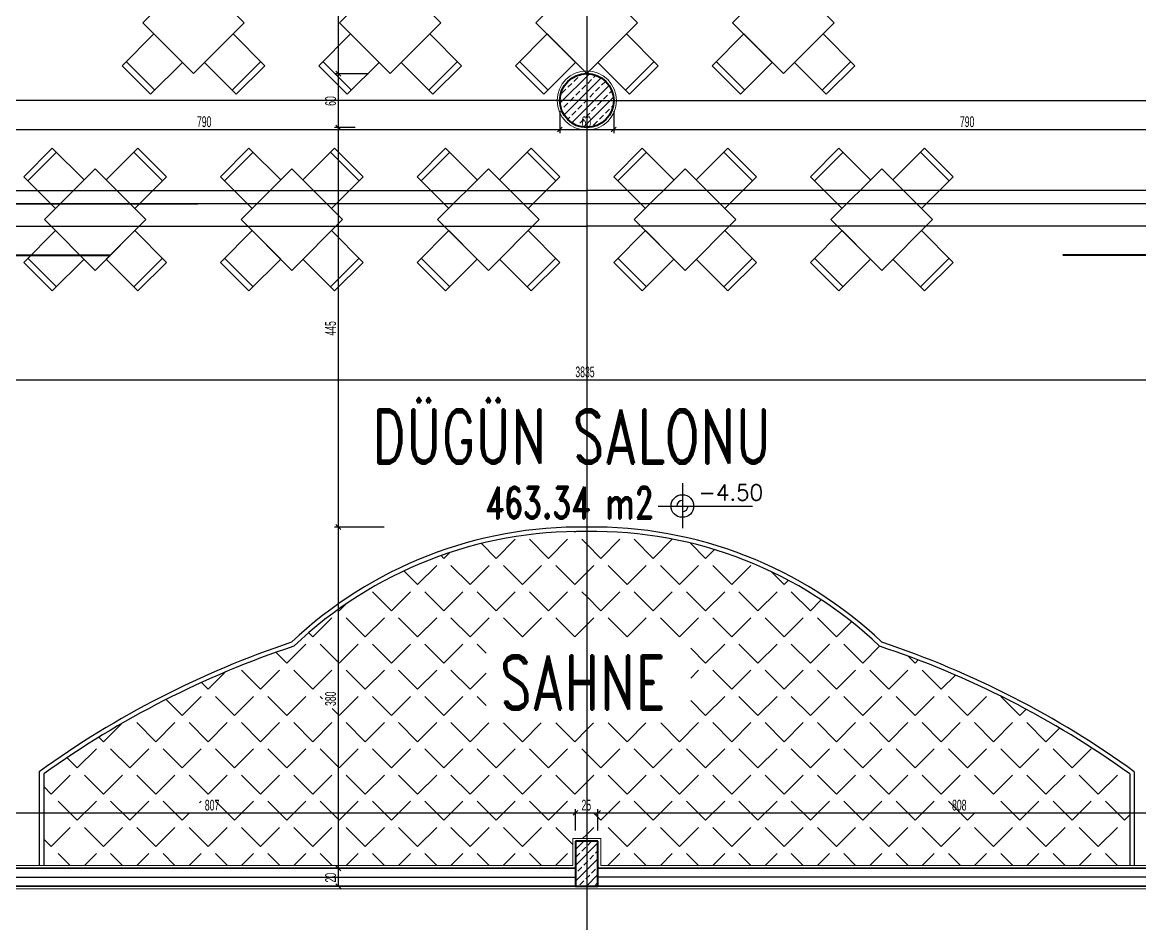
# Model space of a CAD drawing. Header units: inches. Extents: x -7543 to -822, y 102837 to 190349.
# Drawn here: x -836.61 to -836.4855, y 102836.8108 to 102836.9112 of the extents above; entities that cross this region are included whole.
import ezdxf
from ezdxf.enums import TextEntityAlignment as Align

# ---------------------------------------------------------------- set-up
doc = ezdxf.new("R2010")
doc.units = ezdxf.units.IN
doc.header["$MEASUREMENT"] = 0
doc.linetypes.add('DASHDOTX2', pattern=[2, 1, -0.5, 0, -0.5])
doc.linetypes.add('DASHED', pattern=[19.049999999999997, 12.7, -6.35])
doc.layers.get('Defpoints').update_dxf_attribs({"lineweight": 25})
for name, color, linetype, lineweight in [('AKS', 1, 'Continuous', 25), ('ICOL', 55, 'Continuous', 25), ('KESİT', 7, 'Continuous', 40), ('KOLON', 2, 'Continuous', 40), ('SIVA', 150, 'Continuous', 15), ('TARAMA', 8, 'Continuous', 25), ('YAZI', 7, 'Continuous', 25)]:
    doc.layers.add(name, color=color, linetype=linetype, lineweight=lineweight)
doc.layers.add('DUVAR', color=7, linetype='Continuous', lineweight=35, true_color=0xfc4642)
doc.layers.add('TEFRİŞ', color=7, linetype='Continuous', lineweight=25, true_color=0x78462c)
doc.styles.add('OLCU', font='tromand.shx', dxfattribs={"width": 0.6, "height": 12})
doc.styles.add('st1', font='romandtw.shx', dxfattribs={"width": 0.7, "height": 40})
doc.styles.add('ÖLÇÜ', font='simplex.shx')

msp = doc.modelspace()

# ---------------------------------------------------------------- linework, layer by layer
at = {"layer": 'AKS', "linetype": 'DASHDOTX2', "ltscale": 10}
for p, q in [((-836.5470718610787, 102837.0301757568), (-836.5470718610787, 102836.7964196347)), ((-836.547071861079, 102836.9024930621), (-836.761077946379, 102836.9024930621)), ((-836.5470718610785, 102836.9024930621), (-836.3421897165874, 102836.9024930621)), ((-836.761077946379, 102836.8924930621), (-836.5470718610787, 102836.8924930621)), ((-836.3421897165874, 102836.8924930621), (-836.5470718610787, 102836.8924930621)), ((-836.761222378487, 102836.8909930621), (-836.5903955039137, 102836.8909930621)), ((-836.3421897165874, 102836.8909930621), (-836.6345718610787, 102836.8909930621)), ((-836.761077946379, 102836.8884930621), (-836.5470718610787, 102836.8884930621)), ((-836.3421897165874, 102836.8884930621), (-836.5470718610787, 102836.8884930621)), ((-836.761077946379, 102836.8159930621), (-836.5483218610785, 102836.8159930621)), ((-836.3421897165874, 102836.8159930621), (-836.5458218610786, 102836.8159930621))]:
    msp.add_line(p, q, dxfattribs=at)
at = {"layer": 'Defpoints', "color": 3}
for p, q in [((-836.5483218610788, 102836.8169930621), (-836.5483218610788, 102836.8199930621)), ((-836.5483218610788, 102836.8199930621), (-836.5458218610787, 102836.8199930621)), ((-836.5458218610787, 102836.8199930621), (-836.5458218610787, 102836.8169930621)), ((-836.6345718610787, 102836.8169930621), (-836.5483218610788, 102836.8169930621)), ((-836.5458218610787, 102836.8169930621), (-836.4595718610788, 102836.8169930621))]:
    msp.add_line(p, q, dxfattribs=at)
at = {"layer": 'Defpoints', "color": 6}
msp.add_line((-836.3533218610785, 102836.8149930621), (-836.7408218610783, 102836.8149930621), dxfattribs=at)
at = {"layer": 'DUVAR'}
for p, q in [((-836.6290718610786, 102836.8169930621), (-836.5483218610785, 102836.8169930621)), ((-836.5458218610786, 102836.8169930621), (-836.4650718610789, 102836.8169930621)), ((-836.6290718610786, 102836.8149930621), (-836.5483218610785, 102836.8149930621)), ((-836.5458218610786, 102836.8149930621), (-836.4650718610789, 102836.8149930621))]:
    msp.add_line(p, q, dxfattribs=at)
at = {"layer": 'ICOL'}
for p, q in [((-836.5747541420758, 102836.9619935745), (-836.5747541420758, 102836.9054835586)), ((-836.572599584303, 102836.9054835586), (-836.5751741420758, 102836.9054835586)), ((-836.571399584303, 102836.9054835586), (-836.5751741420758, 102836.9054835586)), ((-836.5750241420758, 102836.9057535586), (-836.5744841420758, 102836.9052135586)), ((-836.5744841420758, 102836.9052135586), (-836.5750241420758, 102836.9057535586)), ((-836.5747541420758, 102836.9054835586), (-836.5747541420758, 102836.8994930621)), ((-836.5500718610788, 102836.9012930621), (-836.5500718610788, 102836.8988530416)), ((-836.5500718610788, 102836.9012930621), (-836.5500718610788, 102836.8988530416)), ((-836.5440718610787, 102836.9012930621), (-836.5440718610787, 102836.8988530416)), ((-836.5440718610787, 102836.9012930621), (-836.5440718610787, 102836.8988530416)), ((-836.6290718610787, 102836.8992730416), (-836.5500718610788, 102836.8992730416)), ((-836.5728872150518, 102836.8994930621), (-836.5751741420758, 102836.8994930621)), ((-836.573690451163, 102836.8994930621), (-836.5751741420758, 102836.8994930621)), ((-836.5750241420758, 102836.8997630621), (-836.5744841420758, 102836.8992230621)), ((-836.5744841420758, 102836.8992230621), (-836.5750241420758, 102836.8997630621)), ((-836.5747541420758, 102836.8994930621), (-836.5747541420758, 102836.8549961097)), ((-836.5503418610788, 102836.8990030416), (-836.5498018610788, 102836.8995430416)), ((-836.5498018610788, 102836.8995430416), (-836.5503418610788, 102836.8990030416)), ((-836.5500718610788, 102836.8992730416), (-836.5440718610787, 102836.8992730416)), ((-836.5443418610787, 102836.8990030416), (-836.5438018610787, 102836.8995430416)), ((-836.5438018610787, 102836.8995430416), (-836.5443418610787, 102836.8990030416)), ((-836.5440718610787, 102836.8992730416), (-836.4650718610787, 102836.8992730416)), ((-836.7388218610786, 102836.8714073303), (-836.3553218610786, 102836.8714073303)), ((-836.5364209905995, 102836.8598836885), (-836.5364209905995, 102836.8548818803)), ((-836.5391336409687, 102836.8573367238), (-836.5286012885922, 102836.8573367238)), ((-836.569636065002, 102836.8549961097), (-836.5751741420758, 102836.8549961097)), ((-836.569636065002, 102836.8549961097), (-836.5751741420758, 102836.8549961097)), ((-836.5750241420758, 102836.8552661097), (-836.5744841420758, 102836.8547261097)), ((-836.5744841420758, 102836.8547261097), (-836.5750241420758, 102836.8552661097)), ((-836.5747541420758, 102836.8549961097), (-836.5747541420758, 102836.8169930621)), ((-836.6290718610786, 102836.823163448), (-836.5483218610788, 102836.823163448)), ((-836.5485918610788, 102836.822893448), (-836.5480518610788, 102836.823433448)), ((-836.5480518610788, 102836.823433448), (-836.5485918610788, 102836.822893448)), ((-836.5483218610788, 102836.8211930621), (-836.5483218610788, 102836.823583448)), ((-836.5483218610788, 102836.8211930621), (-836.5483218610788, 102836.823583448)), ((-836.5483218610788, 102836.823163448), (-836.5458218610787, 102836.823163448)), ((-836.5460918610787, 102836.822893448), (-836.5455518610787, 102836.823433448)), ((-836.5455518610787, 102836.823433448), (-836.5460918610787, 102836.822893448)), ((-836.5458218610787, 102836.8211930621), (-836.5458218610787, 102836.823583448)), ((-836.5458218610787, 102836.8211930621), (-836.5458218610787, 102836.823583448)), ((-836.5458218610787, 102836.823163448), (-836.4650718610787, 102836.823163448)), ((-836.5617051272988, 102836.8169930621), (-836.5751741420758, 102836.8169930621)), ((-836.5617051272988, 102836.8169930621), (-836.5751741420758, 102836.8169930621)), ((-836.5750241420758, 102836.8172630621), (-836.5744841420758, 102836.8167230621)), ((-836.5744841420758, 102836.8167230621), (-836.5750241420758, 102836.8172630621)), ((-836.5747541420758, 102836.8169930621), (-836.5747541420758, 102836.8149930621)), ((-836.5616385964133, 102836.8149930621), (-836.5751741420758, 102836.8149930621)), ((-836.5750241420758, 102836.8152630621), (-836.5744841420758, 102836.8147230621))]:
    msp.add_line(p, q, dxfattribs=at)
msp.add_circle((-836.5364209905995, 102836.8573367238), 0.00126, dxfattribs=at)
for radius, start, end in [(0.0006300000000017464, 90, 180), (0.0006299999999959255, 270, 0)]:
    msp.add_arc((-836.5364209905995, 102836.8573367238), radius, start, end, dxfattribs=at)
at = {"layer": 'KESİT', "linetype": 'DASHED'}
for p, q in [((-836.6563380698219, 102836.8852660666), (-836.6001180952001, 102836.8852660666)), ((-836.6563380698219, 102836.8852660666), (-836.6001180952001, 102836.8852660666)), ((-836.4378056523356, 102836.8852660666), (-836.4940256269574, 102836.8852660666))]:
    msp.add_line(p, q, dxfattribs=at)
at = {"layer": 'KOLON'}
for p, q in [((-836.5458218610787, 102836.8199930621), (-836.5483218610788, 102836.8199930621)), ((-836.5483218610788, 102836.8199930621), (-836.5483218610788, 102836.8149930621)), ((-836.5458218610786, 102836.8199930621), (-836.5483218610785, 102836.8199930621)), ((-836.5483218610785, 102836.8199930621), (-836.5483218610785, 102836.8149930621)), ((-836.5458218610787, 102836.8149930621), (-836.5458218610787, 102836.8199930621)), ((-836.5458218610786, 102836.8149930621), (-836.5458218610786, 102836.8199930621)), ((-836.5483218610788, 102836.8149930621), (-836.5458218610787, 102836.8149930621)), ((-836.5483218610785, 102836.8149930621), (-836.5458218610786, 102836.8149930621))]:
    msp.add_line(p, q, dxfattribs=at)
for centre in [(-836.5470718610785, 102836.9024930621), (-836.5470718610787, 102836.9024930621)]:
    msp.add_circle(centre, 0.002999999999999818, dxfattribs=at)
at = {"layer": 'SIVA'}
for p, q in [((-836.5455218610787, 102836.8202930621), (-836.5486218610788, 102836.8202930621)), ((-836.5486218610788, 102836.8202930621), (-836.5486218610787, 102836.8172930621)), ((-836.5455218610787, 102836.8172930621), (-836.5455218610787, 102836.8202930621)), ((-836.5486218610787, 102836.8172930621), (-836.6287718610788, 102836.8172930621)), ((-836.4653718610787, 102836.8172930621), (-836.5455218610787, 102836.8172930621)), ((-836.6342718610788, 102836.8146930621), (-836.5480218610787, 102836.8146930621)), ((-836.5486218610788, 102836.8146930621), (-836.5455218610787, 102836.8146930621)), ((-836.5461218610787, 102836.8146930621), (-836.4598718610787, 102836.8146930621))]:
    msp.add_line(p, q, dxfattribs=at)
msp.add_circle((-836.5470718610787, 102836.9024930621), 0.003299999999999819, dxfattribs=at)
at = {"layer": 'TARAMA'}
for p, q in [((-836.5500577925635, 102836.9022028671), (-836.5467816660265, 102836.9054789936)), ((-836.5478522705175, 102836.9052922726), (-836.5477229962235, 102836.9054215469)), ((-836.5463054744337, 102836.9050713017), (-836.5460596381329, 102836.905317138)), ((-836.5496058018957, 102836.9008870908), (-836.5454658897414, 102836.9050270029)), ((-836.5491780957323, 102836.9039664474), (-836.548736153994, 102836.9044083891)), ((-836.5487313096077, 102836.8999938161), (-836.5445726150765, 102836.9041525106)), ((-836.5485151831249, 102836.90462936), (-836.5480732413866, 102836.9050713017)), ((-836.5476312996484, 102836.9037454765), (-836.5471893579102, 102836.9041874182)), ((-836.546968387041, 102836.9044083891), (-836.5465264453028, 102836.9048503308)), ((-836.5454215909572, 102836.9041874182), (-836.5449796492189, 102836.90462936)), ((-836.5498410083396, 102836.9033035348), (-836.5493990666014, 102836.9037454765)), ((-836.5489571248631, 102836.9024196513), (-836.5485151831249, 102836.902861593)), ((-836.5482942122558, 102836.9030825639), (-836.5478522705175, 102836.9035245056)), ((-836.547441444319, 102836.8995159145), (-836.5440947134122, 102836.9028626454)), ((-836.5467474161719, 102836.902861593), (-836.5463054744337, 102836.9033035348)), ((-836.5460845035645, 102836.9035245056), (-836.5456425618263, 102836.9039664474)), ((-836.545200620088, 102836.9026406222), (-836.5447586783499, 102836.9030825639)), ((-836.5445377074808, 102836.9033035348), (-836.5442716627952, 102836.9035695795)), ((-836.5498959369821, 102836.9014808392), (-836.5498410083396, 102836.9015357678)), ((-836.5496200374705, 102836.9017567387), (-836.5491780957323, 102836.9021986804)), ((-836.5480732413866, 102836.9015357678), (-836.5476312996484, 102836.9019777096)), ((-836.5474103287793, 102836.9021986804), (-836.546968387041, 102836.9026406222)), ((-836.5465264453028, 102836.901314797), (-836.5460845035645, 102836.9017567387)), ((-836.5458635326954, 102836.9019777096), (-836.5454215909572, 102836.9024196513)), ((-836.5449796492189, 102836.9010938261), (-836.5445377074808, 102836.9015357678)), ((-836.5443167366117, 102836.9017567387), (-836.5441209616686, 102836.9019525136)), ((-836.5492151098952, 102836.9003938993), (-836.5489571248631, 102836.9006518843)), ((-836.548736153994, 102836.9008728552), (-836.5482942122558, 102836.901314797)), ((-836.5478522705175, 102836.8999889717), (-836.5474103287793, 102836.9004309135)), ((-836.5471893579102, 102836.9006518843), (-836.5467474161719, 102836.9010938261)), ((-836.5456425618263, 102836.9004309135), (-836.545200620088, 102836.9008728552)), ((-836.5481483784139, 102836.8996928638), (-836.5480732413866, 102836.8997680009)), ((-836.5465313125875, 102836.8995421627), (-836.5465264453028, 102836.89954703)), ((-836.5463054744337, 102836.8997680009), (-836.5458635326954, 102836.9002099426)), ((-836.5484114215963, 102836.8544247785), (-836.5484776121142, 102836.854490969)), ((-836.5484114215963, 102836.8544247785), (-836.5483434248814, 102836.8544927752)), ((-836.5571618680134, 102836.851507963), (-836.5588159340172, 102836.853162029)), ((-836.5571618680134, 102836.851507963), (-836.5550405476698, 102836.8536292834)), ((-836.5513282370687, 102836.851507963), (-836.5534495574121, 102836.8536292834)), ((-836.5513282370687, 102836.851507963), (-836.5492069167251, 102836.8536292834)), ((-836.5470718610787, 102836.853085218), (-836.5476159264674, 102836.8536292834)), ((-836.5454946061238, 102836.851507963), (-836.5470718610787, 102836.853085218)), ((-836.5454946061238, 102836.851507963), (-836.5433732857803, 102836.8536292834)), ((-836.539660975179, 102836.851507963), (-836.5417822955226, 102836.8536292834)), ((-836.539660975179, 102836.851507963), (-836.5375396548354, 102836.8536292834)), ((-836.5338273442343, 102836.851507963), (-836.5355307631426, 102836.853211382)), ((-836.5629954989582, 102836.851507963), (-836.5633033615636, 102836.8518158256)), ((-836.5629954989582, 102836.851507963), (-836.562364639327, 102836.8521388227)), ((-836.5338273442343, 102836.851507963), (-836.5328539857437, 102836.8524813215)), ((-836.5659123144305, 102836.8485911476), (-836.5637909940871, 102836.8507124679)), ((-836.5600786834858, 102836.8485911476), (-836.5622000038294, 102836.8507124679)), ((-836.5600786834858, 102836.8485911476), (-836.5579573631422, 102836.8507124679)), ((-836.554245052541, 102836.8485911476), (-836.5563663728846, 102836.8507124679)), ((-836.554245052541, 102836.8485911476), (-836.5521237321975, 102836.8507124679)), ((-836.5484114215963, 102836.8485911476), (-836.5505327419398, 102836.8507124679)), ((-836.5470718610787, 102836.8499307081), (-836.5462901012527, 102836.8507124679)), ((-836.5425777906514, 102836.8485911476), (-836.544699110995, 102836.8507124679)), ((-836.5425777906514, 102836.8485911476), (-836.5404564703078, 102836.8507124679)), ((-836.5367441597066, 102836.8485911476), (-836.5388654800502, 102836.8507124679)), ((-836.5367441597066, 102836.8485911476), (-836.5346228393631, 102836.8507124679)), ((-836.5309105287619, 102836.8485911476), (-836.5330318491054, 102836.8507124679)), ((-836.5309105287619, 102836.8485911476), (-836.5287892084183, 102836.8507124679)), ((-836.5659123144305, 102836.8485911476), (-836.5674360132207, 102836.8501148464)), ((-836.5484114215963, 102836.8485911476), (-836.5470718610787, 102836.8499307081)), ((-836.525076897817, 102836.8485911476), (-836.5265047378155, 102836.8500189876)), ((-836.525076897817, 102836.8485911476), (-836.5246056995708, 102836.8490623458)), ((-836.568829129903, 102836.8456743321), (-836.5709504502465, 102836.8477956524)), ((-836.568829129903, 102836.8456743321), (-836.5667078095594, 102836.8477956524)), ((-836.5629954989582, 102836.8456743321), (-836.5651168193017, 102836.8477956524)), ((-836.5629954989582, 102836.8456743321), (-836.5608741786147, 102836.8477956524)), ((-836.5571618680134, 102836.8456743321), (-836.559283188357, 102836.8477956524)), ((-836.5571618680134, 102836.8456743321), (-836.5550405476698, 102836.8477956524)), ((-836.5513282370687, 102836.8456743321), (-836.5534495574121, 102836.8477956524)), ((-836.5513282370687, 102836.8456743321), (-836.5492069167251, 102836.8477956524)), ((-836.5470718610787, 102836.8472515871), (-836.5476159264674, 102836.8477956524)), ((-836.5454946061238, 102836.8456743321), (-836.5470718610787, 102836.8472515871)), ((-836.5454946061238, 102836.8456743321), (-836.5433732857803, 102836.8477956524)), ((-836.539660975179, 102836.8456743321), (-836.5417822955226, 102836.8477956524)), ((-836.539660975179, 102836.8456743321), (-836.5375396548354, 102836.8477956524)), ((-836.5338273442343, 102836.8456743321), (-836.5359486645777, 102836.8477956524)), ((-836.5338273442343, 102836.8456743321), (-836.5317060238907, 102836.8477956524)), ((-836.5279937132894, 102836.8456743321), (-836.530115033633, 102836.8477956524)), ((-836.5279937132894, 102836.8456743321), (-836.5258723929459, 102836.8477956524)), ((-836.5221600823447, 102836.8456743321), (-836.5242814026882, 102836.8477956524)), ((-836.5221600823447, 102836.8456743321), (-836.5209449655712, 102836.8468894489)), ((-836.5746627608478, 102836.8456743321), (-836.5747860206454, 102836.8457975919)), ((-836.5746627608478, 102836.8456743321), (-836.5739572683292, 102836.8463798246)), ((-836.5775795763202, 102836.8427575166), (-836.5754582559766, 102836.844878837)), ((-836.5717459453754, 102836.8427575166), (-836.573867265719, 102836.844878837)), ((-836.5717459453754, 102836.8427575166), (-836.5696246250318, 102836.844878837)), ((-836.5659123144305, 102836.8427575166), (-836.5680336347741, 102836.844878837)), ((-836.5659123144305, 102836.8427575166), (-836.5637909940871, 102836.844878837)), ((-836.5600786834858, 102836.8427575166), (-836.5622000038294, 102836.844878837)), ((-836.5600786834858, 102836.8427575166), (-836.5579573631422, 102836.844878837)), ((-836.554245052541, 102836.8427575166), (-836.5563663728846, 102836.844878837)), ((-836.554245052541, 102836.8427575166), (-836.5521237321975, 102836.844878837)), ((-836.5484114215963, 102836.8427575166), (-836.5505327419398, 102836.844878837)), ((-836.5470718610787, 102836.8440970771), (-836.5462901012527, 102836.844878837)), ((-836.5425777906514, 102836.8427575166), (-836.544699110995, 102836.844878837)), ((-836.5425777906514, 102836.8427575166), (-836.5404564703078, 102836.844878837)), ((-836.5367441597066, 102836.8427575166), (-836.5388654800502, 102836.844878837)), ((-836.5367441597066, 102836.8427575166), (-836.5346228393631, 102836.844878837)), ((-836.5309105287619, 102836.8427575166), (-836.5330318491054, 102836.844878837)), ((-836.5309105287619, 102836.8427575166), (-836.5287892084183, 102836.844878837)), ((-836.525076897817, 102836.8427575166), (-836.5271982181606, 102836.844878837)), ((-836.525076897817, 102836.8427575166), (-836.5229555774736, 102836.844878837)), ((-836.5192432668723, 102836.8427575166), (-836.5213645872159, 102836.844878837)), ((-836.5192432668723, 102836.8427575166), (-836.5175619248042, 102836.8444388587)), ((-836.5775795763202, 102836.8427575166), (-836.5780459578258, 102836.8432238981)), ((-836.5484114215963, 102836.8427575166), (-836.5470718610787, 102836.8440970771)), ((-836.5804963917926, 102836.8398407012), (-836.578375071449, 102836.8419620215)), ((-836.5746627608478, 102836.8398407012), (-836.5767840811914, 102836.8419620215)), ((-836.5746627608478, 102836.8398407012), (-836.5725414405042, 102836.8419620215)), ((-836.568829129903, 102836.8398407012), (-836.5709504502465, 102836.8419620215)), ((-836.568829129903, 102836.8398407012), (-836.5667078095594, 102836.8419620215)), ((-836.5629954989582, 102836.8398407012), (-836.5651168193017, 102836.8419620215)), ((-836.5629954989582, 102836.8398407012), (-836.5608741786147, 102836.8419620215)), ((-836.5582855247303, 102836.8409643579), (-836.559283188357, 102836.8419620215)), ((-836.5338273442343, 102836.8398407012), (-836.5317060238907, 102836.8419620215)), ((-836.5279937132894, 102836.8398407012), (-836.530115033633, 102836.8419620215)), ((-836.5279937132894, 102836.8398407012), (-836.5258723929459, 102836.8419620215)), ((-836.5221600823447, 102836.8398407012), (-836.5242814026882, 102836.8419620215)), ((-836.5221600823447, 102836.8398407012), (-836.5200387620011, 102836.8419620215)), ((-836.5163264513999, 102836.8398407012), (-836.5184477717435, 102836.8419620215)), ((-836.5804963917925, 102836.8398407012), (-836.5816928795095, 102836.8410371889)), ((-836.5338273442343, 102836.8398407012), (-836.5354855247303, 102836.8414988817)), ((-836.5163264513999, 102836.8398407012), (-836.5144446944116, 102836.8417224581)), ((-836.510492820455, 102836.8398407012), (-836.5112582292554, 102836.84060611)), ((-836.510492820455, 102836.8398407012), (-836.5101448467278, 102836.8401886749)), ((-836.5892468382098, 102836.8369238857), (-836.5873116360764, 102836.8388590878)), ((-836.5834132072649, 102836.8369238857), (-836.5855345276085, 102836.839045206)), ((-836.5834132072649, 102836.8369238857), (-836.5812918869215, 102836.839045206)), ((-836.5775795763202, 102836.8369238857), (-836.5797008966638, 102836.839045206)), ((-836.5775795763202, 102836.8369238857), (-836.5754582559766, 102836.839045206)), ((-836.5717459453754, 102836.8369238857), (-836.573867265719, 102836.839045206)), ((-836.5717459453754, 102836.8369238857), (-836.5696246250318, 102836.839045206)), ((-836.5659123144305, 102836.8369238857), (-836.5680336347741, 102836.839045206)), ((-836.5659123144305, 102836.8369238857), (-836.5637909940871, 102836.839045206)), ((-836.5600786834858, 102836.8369238857), (-836.5622000038294, 102836.839045206)), ((-836.5600786834858, 102836.8369238857), (-836.5582855247303, 102836.8387170444)), ((-836.5354855247303, 102836.8381825207), (-836.5346228393631, 102836.839045206)), ((-836.5309105287619, 102836.8369238857), (-836.5330318491054, 102836.839045206)), ((-836.5309105287619, 102836.8369238857), (-836.5287892084183, 102836.839045206)), ((-836.525076897817, 102836.8369238857), (-836.5271982181606, 102836.839045206)), ((-836.525076897817, 102836.8369238857), (-836.5229555774736, 102836.839045206)), ((-836.5192432668723, 102836.8369238857), (-836.5213645872159, 102836.839045206)), ((-836.5192432668723, 102836.8369238857), (-836.5171219465287, 102836.839045206)), ((-836.5134096359275, 102836.8369238857), (-836.515530956271, 102836.839045206)), ((-836.5134096359275, 102836.8369238857), (-836.5112883155839, 102836.839045206)), ((-836.5075760049826, 102836.8369238857), (-836.5096973253262, 102836.839045206)), ((-836.5075760049826, 102836.8369238857), (-836.5059970734221, 102836.8385028172)), ((-836.5892468382098, 102836.8369238857), (-836.5900025966115, 102836.8376796441)), ((-836.5921636536821, 102836.8340070702), (-836.593941498131, 102836.8357849147)), ((-836.5921636536822, 102836.8340070702), (-836.5900423333386, 102836.8361283906)), ((-836.5863300227373, 102836.8340070702), (-836.5884513430809, 102836.8361283906)), ((-836.5863300227373, 102836.8340070702), (-836.5842087023938, 102836.8361283906)), ((-836.5804963917925, 102836.8340070702), (-836.5826177121361, 102836.8361283906)), ((-836.5804963917926, 102836.8340070702), (-836.578375071449, 102836.8361283906)), ((-836.5765181420758, 102836.8358624514), (-836.5767840811914, 102836.8361283906)), ((-836.5746627608478, 102836.8340070702), (-836.5725414405042, 102836.8361283906)), ((-836.568829129903, 102836.8340070702), (-836.5709504502465, 102836.8361283906)), ((-836.568829129903, 102836.8340070702), (-836.5667078095594, 102836.8361283906)), ((-836.5629954989582, 102836.8340070702), (-836.5651168193017, 102836.8361283906)), ((-836.5629954989582, 102836.8340070702), (-836.5608741786147, 102836.8361283906)), ((-836.5582855247303, 102836.8351307269), (-836.559283188357, 102836.8361283906)), ((-836.5338273442343, 102836.8340070702), (-836.5354855247303, 102836.8356652507)), ((-836.5338273442343, 102836.8340070702), (-836.5317060238907, 102836.8361283906)), ((-836.5279937132894, 102836.8340070702), (-836.530115033633, 102836.8361283906)), ((-836.5279937132894, 102836.8340070702), (-836.5258723929459, 102836.8361283906)), ((-836.5221600823447, 102836.8340070702), (-836.5242814026882, 102836.8361283906)), ((-836.5221600823447, 102836.8340070702), (-836.5200387620011, 102836.8361283906)), ((-836.5163264513999, 102836.8340070702), (-836.5184477717435, 102836.8361283906)), ((-836.5163264513999, 102836.8340070702), (-836.5142051310563, 102836.8361283906)), ((-836.510492820455, 102836.8340070702), (-836.5126141407986, 102836.8361283906)), ((-836.510492820455, 102836.8340070702), (-836.5083715001115, 102836.8361283906)), ((-836.5046591895103, 102836.8340070702), (-836.5067805098538, 102836.8361283906)), ((-836.5046591895103, 102836.8340070702), (-836.5025378691668, 102836.8361283906)), ((-836.4988255585655, 102836.8340070702), (-836.5009468789091, 102836.8361283906)), ((-836.5746627608478, 102836.8340070702), (-836.5754245622545, 102836.8347688716)), ((-836.4988255585655, 102836.8340070702), (-836.4981290000676, 102836.8347036287)), ((-836.6009141000993, 102836.8310902547), (-836.5989163853571, 102836.8330879695)), ((-836.5950804691545, 102836.8310902547), (-836.5972017894981, 102836.8332115751)), ((-836.5950804691545, 102836.8310902547), (-836.592959148811, 102836.8332115751)), ((-836.5892468382098, 102836.8310902547), (-836.5913681585533, 102836.8332115751)), ((-836.5892468382098, 102836.8310902547), (-836.5871255178662, 102836.8332115751)), ((-836.5834132072649, 102836.8310902547), (-836.5855345276085, 102836.8332115751)), ((-836.5834132072649, 102836.8310902547), (-836.5812918869215, 102836.8332115751)), ((-836.5775795763202, 102836.8310902547), (-836.5797008966638, 102836.8332115751)), ((-836.5775795763202, 102836.8310902547), (-836.5754582559766, 102836.8332115751)), ((-836.5717459453754, 102836.8310902547), (-836.573867265719, 102836.8332115751)), ((-836.5717459453754, 102836.8310902547), (-836.5696246250318, 102836.8332115751)), ((-836.5659123144305, 102836.8310902547), (-836.5680336347741, 102836.8332115751)), ((-836.5659123144305, 102836.8310902547), (-836.5637909940871, 102836.8332115751)), ((-836.5600786834858, 102836.8310902547), (-836.5622000038294, 102836.8332115751)), ((-836.5600786834858, 102836.8310902547), (-836.5579871714486, 102836.8331817668)), ((-836.554245052541, 102836.8310902547), (-836.5563365645781, 102836.8331817668)), ((-836.554245052541, 102836.8310902547), (-836.5521535405039, 102836.8331817668)), ((-836.5484114215963, 102836.8310902547), (-836.5505029336334, 102836.8331817668)), ((-836.5470718610787, 102836.8324298153), (-836.5463199095591, 102836.8331817668)), ((-836.5425777906514, 102836.8310902547), (-836.5446693026886, 102836.8331817668)), ((-836.5425777906514, 102836.8310902547), (-836.5404862786143, 102836.8331817668)), ((-836.5367441597066, 102836.8310902547), (-836.5388356717438, 102836.8331817668)), ((-836.5367441597066, 102836.8310902547), (-836.5346228393631, 102836.8332115751)), ((-836.5309105287619, 102836.8310902547), (-836.5330318491054, 102836.8332115751)), ((-836.5309105287619, 102836.8310902547), (-836.5287892084183, 102836.8332115751)), ((-836.525076897817, 102836.8310902547), (-836.5271982181606, 102836.8332115751)), ((-836.525076897817, 102836.8310902547), (-836.5229555774736, 102836.8332115751)), ((-836.5192432668723, 102836.8310902547), (-836.5213645872159, 102836.8332115751)), ((-836.5192432668723, 102836.8310902547), (-836.5171219465287, 102836.8332115751)), ((-836.5134096359275, 102836.8310902547), (-836.515530956271, 102836.8332115751)), ((-836.5134096359275, 102836.8310902547), (-836.5112883155839, 102836.8332115751)), ((-836.5075760049826, 102836.8310902547), (-836.5096973253262, 102836.8332115751)), ((-836.5075760049826, 102836.8310902547), (-836.5054546846392, 102836.8332115751)), ((-836.5017423740379, 102836.8310902547), (-836.5038636943815, 102836.8332115751)), ((-836.5017423740379, 102836.8310902547), (-836.4996210536943, 102836.8332115751)), ((-836.4959087430931, 102836.8310902547), (-836.4980300634367, 102836.8332115751)), ((-836.5484114215963, 102836.8310902547), (-836.5470718610787, 102836.8324298153)), ((-836.4959087430931, 102836.8310902547), (-836.4943964403765, 102836.8326025575)), ((-836.6009141000993, 102836.8310902547), (-836.6014183620397, 102836.8315945167)), ((-836.6038309155717, 102836.8281734393), (-836.6017095952282, 102836.8302947596)), ((-836.5979972846269, 102836.8281734393), (-836.6001186049705, 102836.8302947596)), ((-836.5979972846269, 102836.8281734393), (-836.5958759642833, 102836.8302947596)), ((-836.5921636536822, 102836.8281734393), (-836.5942849740256, 102836.8302947596)), ((-836.5921636536822, 102836.8281734393), (-836.5900423333386, 102836.8302947596)), ((-836.5863300227373, 102836.8281734393), (-836.5884513430809, 102836.8302947596)), ((-836.5863300227373, 102836.8281734393), (-836.5842087023938, 102836.8302947596)), ((-836.5804963917925, 102836.8281734393), (-836.5826177121361, 102836.8302947596)), ((-836.5804963917926, 102836.8281734393), (-836.578375071449, 102836.8302947596)), ((-836.5746627608478, 102836.8281734393), (-836.5767840811914, 102836.8302947596)), ((-836.5746627608478, 102836.8281734393), (-836.5725414405042, 102836.8302947596)), ((-836.568829129903, 102836.8281734393), (-836.5709504502465, 102836.8302947596)), ((-836.568829129903, 102836.8281734393), (-836.5667078095594, 102836.8302947596)), ((-836.5629954989582, 102836.8281734393), (-836.5651168193017, 102836.8302947596)), ((-836.5629954989582, 102836.8281734393), (-836.5608741786147, 102836.8302947596)), ((-836.5571618680134, 102836.8281734393), (-836.559283188357, 102836.8302947596)), ((-836.5571618680134, 102836.8281734393), (-836.5550405476698, 102836.8302947596)), ((-836.5513282370687, 102836.8281734393), (-836.5534495574121, 102836.8302947596)), ((-836.5513282370687, 102836.8281734393), (-836.5492069167251, 102836.8302947596)), ((-836.5470718610787, 102836.8297506942), (-836.5476159264674, 102836.8302947596)), ((-836.5454946061238, 102836.8281734393), (-836.5470718610787, 102836.8297506942)), ((-836.5454946061238, 102836.8281734393), (-836.5433732857803, 102836.8302947596)), ((-836.539660975179, 102836.8281734393), (-836.5417822955226, 102836.8302947596)), ((-836.539660975179, 102836.8281734393), (-836.5375396548354, 102836.8302947596)), ((-836.5338273442343, 102836.8281734393), (-836.5359486645777, 102836.8302947596)), ((-836.5338273442343, 102836.8281734393), (-836.5317060238907, 102836.8302947596)), ((-836.5279937132894, 102836.8281734393), (-836.530115033633, 102836.8302947596)), ((-836.5279937132894, 102836.8281734393), (-836.5258723929459, 102836.8302947596)), ((-836.5221600823447, 102836.8281734393), (-836.5242814026882, 102836.8302947596)), ((-836.5221600823447, 102836.8281734393), (-836.5200387620011, 102836.8302947596)), ((-836.5163264513999, 102836.8281734393), (-836.5184477717435, 102836.8302947596)), ((-836.5163264513999, 102836.8281734393), (-836.5142051310563, 102836.8302947596)), ((-836.510492820455, 102836.8281734393), (-836.5126141407986, 102836.8302947596)), ((-836.510492820455, 102836.8281734393), (-836.5083715001115, 102836.8302947596)), ((-836.5046591895103, 102836.8281734393), (-836.5067805098538, 102836.8302947596)), ((-836.5046591895103, 102836.8281734393), (-836.5025378691668, 102836.8302947596)), ((-836.4988255585655, 102836.8281734393), (-836.5009468789091, 102836.8302947596)), ((-836.4988255585655, 102836.8281734393), (-836.4967042382219, 102836.8302947596)), ((-836.4929919276208, 102836.8281734393), (-836.4951132479642, 102836.8302947596)), ((-836.4929919276208, 102836.8281734393), (-836.4908706072772, 102836.8302947596)), ((-836.6038309155717, 102836.8281734393), (-836.6049654875351, 102836.8293080112)), ((-836.6067477310442, 102836.8252566238), (-836.6046264107006, 102836.8273779441)), ((-836.6009141000993, 102836.8252566238), (-836.6030354204429, 102836.8273779441)), ((-836.6009141000993, 102836.8252566238), (-836.5987927797557, 102836.8273779441)), ((-836.5950804691545, 102836.8252566238), (-836.5972017894981, 102836.8273779441)), ((-836.5950804691545, 102836.8252566238), (-836.592959148811, 102836.8273779441)), ((-836.5892468382098, 102836.8252566238), (-836.5913681585533, 102836.8273779441)), ((-836.5892468382098, 102836.8252566238), (-836.5871255178662, 102836.8273779441)), ((-836.5834132072649, 102836.8252566238), (-836.5855345276085, 102836.8273779441)), ((-836.5834132072649, 102836.8252566238), (-836.5812918869215, 102836.8273779441)), ((-836.5775795763202, 102836.8252566238), (-836.5797008966638, 102836.8273779441)), ((-836.5775795763202, 102836.8252566238), (-836.5754582559766, 102836.8273779441)), ((-836.5717459453754, 102836.8252566238), (-836.573867265719, 102836.8273779441)), ((-836.5717459453754, 102836.8252566238), (-836.5696246250318, 102836.8273779441)), ((-836.5659123144305, 102836.8252566238), (-836.5680336347741, 102836.8273779441)), ((-836.5659123144305, 102836.8252566238), (-836.5637909940871, 102836.8273779441)), ((-836.5600786834858, 102836.8252566238), (-836.5622000038294, 102836.8273779441)), ((-836.5600786834858, 102836.8252566238), (-836.5579573631422, 102836.8273779441)), ((-836.554245052541, 102836.8252566238), (-836.5563663728846, 102836.8273779441)), ((-836.554245052541, 102836.8252566238), (-836.5521237321975, 102836.8273779441)), ((-836.5484114215963, 102836.8252566238), (-836.5505327419398, 102836.8273779441)), ((-836.5470718610787, 102836.8265961843), (-836.5462901012527, 102836.8273779441)), ((-836.5425777906514, 102836.8252566238), (-836.544699110995, 102836.8273779441)), ((-836.5425777906514, 102836.8252566238), (-836.5404564703078, 102836.8273779441)), ((-836.5367441597066, 102836.8252566238), (-836.5388654800502, 102836.8273779441)), ((-836.5367441597066, 102836.8252566238), (-836.5346228393631, 102836.8273779441)), ((-836.5309105287619, 102836.8252566238), (-836.5330318491054, 102836.8273779441)), ((-836.5309105287619, 102836.8252566238), (-836.5287892084183, 102836.8273779441)), ((-836.525076897817, 102836.8252566238), (-836.5271982181606, 102836.8273779441)), ((-836.525076897817, 102836.8252566238), (-836.5229555774736, 102836.8273779441)), ((-836.5192432668723, 102836.8252566238), (-836.5213645872159, 102836.8273779441)), ((-836.5192432668723, 102836.8252566238), (-836.5171219465287, 102836.8273779441)), ((-836.5134096359275, 102836.8252566238), (-836.515530956271, 102836.8273779441)), ((-836.5134096359275, 102836.8252566238), (-836.5112883155839, 102836.8273779441)), ((-836.5075760049826, 102836.8252566238), (-836.5096973253262, 102836.8273779441)), ((-836.5075760049826, 102836.8252566238), (-836.5054546846392, 102836.8273779441)), ((-836.5017423740379, 102836.8252566238), (-836.5038636943815, 102836.8273779441)), ((-836.5017423740379, 102836.8252566238), (-836.4996210536943, 102836.8273779441)), ((-836.4959087430931, 102836.8252566238), (-836.4980300634367, 102836.8273779441)), ((-836.4959087430931, 102836.8252566238), (-836.4937874227496, 102836.8273779441)), ((-836.4900751121484, 102836.8252566238), (-836.4921964324919, 102836.8273779441)), ((-836.4900751121484, 102836.8252566238), (-836.4879537918048, 102836.8273779441)), ((-836.6067477310442, 102836.8252566238), (-836.6075718591144, 102836.8260807519)), ((-836.5484114215963, 102836.8252566238), (-836.5470718610787, 102836.8265961843)), ((-836.6075718591144, 102836.8244324957), (-836.607543226173, 102836.8244611287)), ((-836.6038309155717, 102836.8223398083), (-836.6059522359153, 102836.8244611287)), ((-836.6038309155717, 102836.8223398083), (-836.6017095952282, 102836.8244611287)), ((-836.5979972846269, 102836.8223398083), (-836.6001186049705, 102836.8244611287)), ((-836.5979972846269, 102836.8223398083), (-836.5958759642833, 102836.8244611287)), ((-836.5921636536822, 102836.8223398083), (-836.5942849740256, 102836.8244611287)), ((-836.590221146793, 102836.8242823152), (-836.5900423333386, 102836.8244611287)), ((-836.5863300227373, 102836.8223398083), (-836.5884513430809, 102836.8244611287)), ((-836.5863300227373, 102836.8223398083), (-836.5842087023938, 102836.8244611287)), ((-836.5804963917925, 102836.8223398083), (-836.5826177121361, 102836.8244611287)), ((-836.5804963917926, 102836.8223398083), (-836.578375071449, 102836.8244611287)), ((-836.5746627608478, 102836.8223398083), (-836.5767840811914, 102836.8244611287)), ((-836.5746627608478, 102836.8223398083), (-836.5725414405042, 102836.8244611287)), ((-836.568829129903, 102836.8223398083), (-836.5709504502465, 102836.8244611287)), ((-836.568829129903, 102836.8223398083), (-836.5667078095594, 102836.8244611287)), ((-836.5629954989582, 102836.8223398083), (-836.5651168193017, 102836.8244611287)), ((-836.5629954989582, 102836.8223398083), (-836.5608741786147, 102836.8244611287)), ((-836.5571618680134, 102836.8223398083), (-836.559283188357, 102836.8244611287)), ((-836.5571618680134, 102836.8223398083), (-836.5550405476698, 102836.8244611287)), ((-836.5513282370687, 102836.8223398083), (-836.5534495574121, 102836.8244611287)), ((-836.5513282370687, 102836.8223398083), (-836.5492069167251, 102836.8244611287)), ((-836.5454946061238, 102836.8223398083), (-836.5433732857803, 102836.8244611287)), ((-836.539660975179, 102836.8223398083), (-836.5417822955226, 102836.8244611287)), ((-836.539660975179, 102836.8223398083), (-836.5375396548354, 102836.8244611287)), ((-836.5338273442343, 102836.8223398083), (-836.5359486645777, 102836.8244611287)), ((-836.5338273442343, 102836.8223398083), (-836.5317060238907, 102836.8244611287)), ((-836.5279937132894, 102836.8223398083), (-836.530115033633, 102836.8244611287)), ((-836.5279937132894, 102836.8223398083), (-836.5258723929459, 102836.8244611287)), ((-836.5221600823447, 102836.8223398083), (-836.5242814026882, 102836.8244611287)), ((-836.5221600823447, 102836.8223398083), (-836.5200387620011, 102836.8244611287)), ((-836.5163264513999, 102836.8223398083), (-836.5184477717435, 102836.8244611287)), ((-836.5163264513999, 102836.8223398083), (-836.5142051310563, 102836.8244611287)), ((-836.510492820455, 102836.8223398083), (-836.5126141407986, 102836.8244611287)), ((-836.510492820455, 102836.8223398083), (-836.5083715001115, 102836.8244611287)), ((-836.5046591895103, 102836.8223398083), (-836.5067805098538, 102836.8244611287)), ((-836.4988255585655, 102836.8223398083), (-836.5009468789091, 102836.8244611287)), ((-836.4988255585655, 102836.8223398083), (-836.4967042382219, 102836.8244611287)), ((-836.4929919276208, 102836.8223398083), (-836.4951132479642, 102836.8244611287)), ((-836.4929919276208, 102836.8223398083), (-836.4908706072772, 102836.8244611287)), ((-836.487158296676, 102836.8223398083), (-836.4892796170195, 102836.8244611287)), ((-836.5921636536822, 102836.8223398083), (-836.591376014037, 102836.823127448)), ((-836.5454946061238, 102836.8223398083), (-836.5462822457689, 102836.823127448)), ((-836.5046591895103, 102836.8223398083), (-836.5038715498652, 102836.823127448)), ((-836.487158296676, 102836.8223398083), (-836.4865718591133, 102836.8229262459)), ((-836.6067477310442, 102836.8194229928), (-836.6046264107006, 102836.8215443132)), ((-836.6009141000993, 102836.8194229928), (-836.6030354204429, 102836.8215443132)), ((-836.6009141000993, 102836.8194229928), (-836.5987927797557, 102836.8215443132)), ((-836.5950804691545, 102836.8194229928), (-836.5972017894981, 102836.8215443132)), ((-836.5950804691545, 102836.8194229928), (-836.592959148811, 102836.8215443132)), ((-836.5892468382098, 102836.8194229928), (-836.5913681585533, 102836.8215443132)), ((-836.5892468382098, 102836.8194229928), (-836.5871255178662, 102836.8215443132)), ((-836.5834132072649, 102836.8194229928), (-836.5855345276085, 102836.8215443132)), ((-836.5834132072649, 102836.8194229928), (-836.5812918869215, 102836.8215443132)), ((-836.5775795763202, 102836.8194229928), (-836.5797008966638, 102836.8215443132)), ((-836.5775795763202, 102836.8194229928), (-836.5754582559766, 102836.8215443132)), ((-836.5717459453754, 102836.8194229928), (-836.573867265719, 102836.8215443132)), ((-836.5717459453754, 102836.8194229928), (-836.5696246250318, 102836.8215443132)), ((-836.5659123144305, 102836.8194229928), (-836.5680336347741, 102836.8215443132)), ((-836.5659123144305, 102836.8194229928), (-836.5637909940871, 102836.8215443132)), ((-836.5600786834858, 102836.8194229928), (-836.5622000038294, 102836.8215443132)), ((-836.5600786834858, 102836.8194229928), (-836.5579573631422, 102836.8215443132)), ((-836.554245052541, 102836.8194229928), (-836.5563663728846, 102836.8215443132)), ((-836.554245052541, 102836.8194229928), (-836.5521237321975, 102836.8215443132)), ((-836.5486218610788, 102836.8196334323), (-836.5505327419398, 102836.8215443132)), ((-836.5475413523272, 102836.8202930621), (-836.5470718610787, 102836.8207625534)), ((-836.5470718610787, 102836.8207625534), (-836.5462901012527, 102836.8215443132)), ((-836.5425777906514, 102836.8194229928), (-836.544699110995, 102836.8215443132)), ((-836.5425777906514, 102836.8194229928), (-836.5404564703078, 102836.8215443132)), ((-836.5367441597066, 102836.8194229928), (-836.5388654800502, 102836.8215443132)), ((-836.5367441597066, 102836.8194229928), (-836.5346228393631, 102836.8215443132)), ((-836.5309105287619, 102836.8194229928), (-836.5330318491054, 102836.8215443132)), ((-836.5309105287619, 102836.8194229928), (-836.5287892084183, 102836.8215443132)), ((-836.525076897817, 102836.8194229928), (-836.5271982181606, 102836.8215443132)), ((-836.525076897817, 102836.8194229928), (-836.5229555774736, 102836.8215443132)), ((-836.5192432668723, 102836.8194229928), (-836.5213645872159, 102836.8215443132)), ((-836.5192432668723, 102836.8194229928), (-836.5171219465287, 102836.8215443132)), ((-836.5134096359275, 102836.8194229928), (-836.515530956271, 102836.8215443132)), ((-836.5134096359275, 102836.8194229928), (-836.5112883155839, 102836.8215443132)), ((-836.5075760049826, 102836.8194229928), (-836.5096973253262, 102836.8215443132)), ((-836.5075760049826, 102836.8194229928), (-836.5054546846392, 102836.8215443132)), ((-836.5017423740379, 102836.8194229928), (-836.5038636943815, 102836.8215443132)), ((-836.5017423740379, 102836.8194229928), (-836.4996210536943, 102836.8215443132)), ((-836.4959087430931, 102836.8194229928), (-836.4980300634367, 102836.8215443132)), ((-836.4959087430931, 102836.8194229928), (-836.4937874227496, 102836.8215443132)), ((-836.4900751121484, 102836.8194229928), (-836.4921964324919, 102836.8215443132)), ((-836.4900751121484, 102836.8194229928), (-836.4879537918048, 102836.8215443132)), ((-836.6067477310442, 102836.8194229928), (-836.6075718591144, 102836.8202471209)), ((-836.5483218610788, 102836.8190859848), (-836.5474147837687, 102836.8199930621)), ((-836.5483218610788, 102836.8199698683), (-836.5482986672466, 102836.8199930621)), ((-836.5483218610788, 102836.8173182179), (-836.5458218610787, 102836.8198182179)), ((-836.546968387041, 102836.8195555754), (-836.5465309002936, 102836.8199930621)), ((-836.6075718591144, 102836.8185988648), (-836.607543226173, 102836.8186274977)), ((-836.604617800313, 102836.8172930621), (-836.6059522359153, 102836.8186274977)), ((-836.6030440308305, 102836.8172930621), (-836.6017095952282, 102836.8186274977)), ((-836.5987841693682, 102836.8172930621), (-836.6001186049705, 102836.8186274977)), ((-836.5972103998856, 102836.8172930621), (-836.5958759642833, 102836.8186274977)), ((-836.5929505384235, 102836.8172930621), (-836.5942849740256, 102836.8186274977)), ((-836.5913767689408, 102836.8172930621), (-836.5900423333386, 102836.8186274977)), ((-836.5871169074786, 102836.8172930621), (-836.5884513430809, 102836.8186274977)), ((-836.5855431379961, 102836.8172930621), (-836.5842087023938, 102836.8186274977)), ((-836.5812832765339, 102836.8172930621), (-836.5826177121361, 102836.8186274977)), ((-836.5797095070512, 102836.8172930621), (-836.578375071449, 102836.8186274977)), ((-836.5754496455891, 102836.8172930621), (-836.5767840811914, 102836.8186274977)), ((-836.5738758761065, 102836.8172930621), (-836.5725414405042, 102836.8186274977)), ((-836.5696160146442, 102836.8172930621), (-836.5709504502465, 102836.8186274977)), ((-836.5680422451617, 102836.8172930621), (-836.5667078095594, 102836.8186274977)), ((-836.5637823836995, 102836.8172930621), (-836.5651168193017, 102836.8186274977)), ((-836.5622086142168, 102836.8172930621), (-836.5608741786147, 102836.8186274977)), ((-836.5579487527547, 102836.8172930621), (-836.559283188357, 102836.8186274977)), ((-836.5563749832721, 102836.8172930621), (-836.5550405476698, 102836.8186274977)), ((-836.55211512181, 102836.8172930621), (-836.5534495574121, 102836.8186274977)), ((-836.5505413523273, 102836.8172930621), (-836.5492069167251, 102836.8186274977)), ((-836.5482942122558, 102836.8182297502), (-836.5478522705175, 102836.8186716919)), ((-836.5476312996484, 102836.8188926628), (-836.5471893579102, 102836.8193346045)), ((-836.5467474161719, 102836.8180087793), (-836.5463054744337, 102836.818450721)), ((-836.5460845035645, 102836.8186716919), (-836.5458218610787, 102836.8189343344)), ((-836.5447077213826, 102836.8172930621), (-836.5433732857803, 102836.8186274977)), ((-836.5404478599203, 102836.8172930621), (-836.5417822955226, 102836.8186274977)), ((-836.5388740904377, 102836.8172930621), (-836.5375396548354, 102836.8186274977)), ((-836.5346142289756, 102836.8172930621), (-836.5359486645777, 102836.8186274977)), ((-836.5330404594929, 102836.8172930621), (-836.5317060238907, 102836.8186274977)), ((-836.5287805980307, 102836.8172930621), (-836.530115033633, 102836.8186274977)), ((-836.5272068285482, 102836.8172930621), (-836.5258723929459, 102836.8186274977)), ((-836.522946967086, 102836.8172930621), (-836.5242814026882, 102836.8186274977)), ((-836.5213731976033, 102836.8172930621), (-836.5200387620011, 102836.8186274977)), ((-836.5171133361412, 102836.8172930621), (-836.5184477717435, 102836.8186274977)), ((-836.5155395666586, 102836.8172930621), (-836.5142051310563, 102836.8186274977)), ((-836.5112797051963, 102836.8172930621), (-836.5126141407986, 102836.8186274977)), ((-836.5097059357138, 102836.8172930621), (-836.5083715001115, 102836.8186274977)), ((-836.5054460742516, 102836.8172930621), (-836.5067805098538, 102836.8186274977)), ((-836.503872304769, 102836.8172930621), (-836.5025378691668, 102836.8186274977)), ((-836.4996124433068, 102836.8172930621), (-836.5009468789091, 102836.8186274977)), ((-836.4980386738242, 102836.8172930621), (-836.4967042382219, 102836.8186274977)), ((-836.493778812362, 102836.8172930621), (-836.4951132479642, 102836.8186274977)), ((-836.4922050428794, 102836.8172930621), (-836.4908706072772, 102836.8186274977)), ((-836.4879451814172, 102836.8172930621), (-836.4892796170195, 102836.8186274977)), ((-836.5483218610788, 102836.8155504509), (-836.5458218610787, 102836.8180504509)), ((-836.5480732413866, 102836.8166829541), (-836.5476312996484, 102836.8171248958)), ((-836.5474103287793, 102836.8173458667), (-836.546968387041, 102836.8177878084)), ((-836.5465264453028, 102836.8164619832), (-836.5460845035645, 102836.8169039249)), ((-836.5458635326954, 102836.8171248958), (-836.5458218610787, 102836.8171665674)), ((-836.5483218610788, 102836.8164343344), (-836.5482942122558, 102836.8164619832)), ((-836.5471893579102, 102836.8157990706), (-836.5467474161719, 102836.8162410123)), ((-836.5471114829097, 102836.8149930621), (-836.5458218610787, 102836.816282684)), ((-836.5478522705175, 102836.815136158), (-836.5474103287793, 102836.8155780997)), ((-836.5462275994348, 102836.8149930621), (-836.5458635326954, 102836.8153571289))]:
    msp.add_line(p, q, dxfattribs=at)
at = {"layer": 'TEFRİŞ', "ltscale": 20}
for p, q in [((-836.5988466175203, 102836.9063769456), (-836.5953110836144, 102836.9099124795)), ((-836.5953110836144, 102836.9099124795), (-836.5921291030991, 102836.906730499)), ((-836.5829367149436, 102836.9063769456), (-836.5864722488495, 102836.9099124795)), ((-836.5769367149436, 102836.9063769456), (-836.5734011810376, 102836.9099124795)), ((-836.5734011810376, 102836.9099124795), (-836.5702192005224, 102836.906730499)), ((-836.5610268123669, 102836.9063769456), (-836.5645623462729, 102836.9099124795)), ((-836.5550268123669, 102836.9063769456), (-836.551491278461, 102836.9099124795)), ((-836.551491278461, 102836.9099124795), (-836.5483092979457, 102836.906730499)), ((-836.5391169097902, 102836.9063769456), (-836.5426524436962, 102836.9099124795)), ((-836.5331169097902, 102836.9063769456), (-836.5295813758843, 102836.9099124795)), ((-836.5295813758843, 102836.9099124795), (-836.526399395369, 102836.906730499)), ((-836.5172070072135, 102836.9063769456), (-836.5207425411195, 102836.9099124795)), ((-836.598389187368, 102836.9068343758), (-836.5952072068526, 102836.9036523952)), ((-836.5921291030991, 102836.906730499), (-836.595664637005, 102836.9031949651)), ((-836.5896542293649, 102836.906730499), (-836.5861186954589, 102836.9031949651)), ((-836.5833941450959, 102836.9068343758), (-836.5865761256113, 102836.9036523952)), ((-836.5764792847913, 102836.9068343758), (-836.5732973042759, 102836.9036523952)), ((-836.5702192005224, 102836.906730499), (-836.5737547344282, 102836.9031949651)), ((-836.5677443267882, 102836.906730499), (-836.5642087928823, 102836.9031949651)), ((-836.5614842425192, 102836.9068343758), (-836.5646662230346, 102836.9036523952)), ((-836.5545693822146, 102836.9068343758), (-836.5513874016992, 102836.9036523952)), ((-836.5483092979457, 102836.906730499), (-836.5518448318516, 102836.9031949651)), ((-836.5458344242115, 102836.906730499), (-836.5422988903056, 102836.9031949651)), ((-836.5395743399425, 102836.9068343758), (-836.5427563204579, 102836.9036523952)), ((-836.5326594796379, 102836.9068343758), (-836.5294774991225, 102836.9036523952)), ((-836.526399395369, 102836.906730499), (-836.5299349292749, 102836.9031949651)), ((-836.5239245216349, 102836.906730499), (-836.5203889877289, 102836.9031949651)), ((-836.5176644373659, 102836.9068343758), (-836.5208464178812, 102836.9036523952)), ((-836.595664637005, 102836.9031949651), (-836.5988466175203, 102836.9063769456)), ((-836.5861186954589, 102836.9031949651), (-836.5829367149436, 102836.9063769456)), ((-836.5737547344282, 102836.9031949651), (-836.5769367149436, 102836.9063769456)), ((-836.5642087928823, 102836.9031949651), (-836.5610268123669, 102836.9063769456)), ((-836.5518448318516, 102836.9031949651), (-836.5550268123669, 102836.9063769456)), ((-836.5422988903056, 102836.9031949651), (-836.5391169097902, 102836.9063769456)), ((-836.5299349292749, 102836.9031949651), (-836.5331169097902, 102836.9063769456)), ((-836.5203889877289, 102836.9031949651), (-836.5172070072135, 102836.9063769456)), ((-836.609801568809, 102836.8940129846), (-836.6066195882936, 102836.8971949651)), ((-836.6061621581413, 102836.8967375349), (-836.6093441386566, 102836.8935555544)), ((-836.6066195882936, 102836.8971949651), (-836.6030840543876, 102836.8936594312)), ((-836.5970736467476, 102836.8971949651), (-836.6006091806536, 102836.8936594312)), ((-836.5975310768999, 102836.8967375349), (-836.5943490963846, 102836.8935555544)), ((-836.5938916662323, 102836.8940129846), (-836.5970736467476, 102836.8971949651)), ((-836.5878916662319, 102836.8940129846), (-836.5847096857167, 102836.8971949651)), ((-836.5842522555643, 102836.8967375349), (-836.5874342360796, 102836.8935555544)), ((-836.5847096857167, 102836.8971949651), (-836.5811741518107, 102836.8936594312)), ((-836.5751637441706, 102836.8971949651), (-836.5786992780766, 102836.8936594312)), ((-836.5756211743229, 102836.8967375349), (-836.5724391938077, 102836.8935555544)), ((-836.5719817636552, 102836.8940129846), (-836.5751637441706, 102836.8971949651)), ((-836.5659817636553, 102836.8940129846), (-836.5627997831399, 102836.8971949651)), ((-836.5623423529876, 102836.8967375349), (-836.5655243335029, 102836.8935555544)), ((-836.5627997831399, 102836.8971949651), (-836.559264249234, 102836.8936594312)), ((-836.5532538415939, 102836.8971949651), (-836.5567893754999, 102836.8936594312)), ((-836.5537112717462, 102836.8967375349), (-836.5505292912309, 102836.8935555544)), ((-836.5500718610785, 102836.8940129846), (-836.5532538415939, 102836.8971949651)), ((-836.5440718610786, 102836.8940129846), (-836.5408898805632, 102836.8971949651)), ((-836.5404324504109, 102836.8967375349), (-836.5436144309263, 102836.8935555544)), ((-836.5408898805632, 102836.8971949651), (-836.5373543466574, 102836.8936594312)), ((-836.5313439390172, 102836.8971949651), (-836.5348794729232, 102836.8936594312)), ((-836.5318013691696, 102836.8967375349), (-836.5286193886542, 102836.8935555544)), ((-836.5281619585019, 102836.8940129846), (-836.5313439390172, 102836.8971949651)), ((-836.5221619585019, 102836.8940129846), (-836.5189799779865, 102836.8971949651)), ((-836.5185225478342, 102836.8967375349), (-836.5217045283496, 102836.8935555544)), ((-836.5189799779865, 102836.8971949651), (-836.5154444440807, 102836.8936594312)), ((-836.5094340364406, 102836.8971949651), (-836.5129695703465, 102836.8936594312)), ((-836.5098914665929, 102836.8967375349), (-836.5067094860775, 102836.8935555544)), ((-836.5062520559252, 102836.8940129846), (-836.5094340364406, 102836.8971949651)), ((-836.606266034903, 102836.8904774507), (-836.609801568809, 102836.8940129846)), ((-836.5974272001382, 102836.8904774507), (-836.5938916662323, 102836.8940129846)), ((-836.5843561323261, 102836.8904774507), (-836.5878916662319, 102836.8940129846)), ((-836.5755172975612, 102836.8904774507), (-836.5719817636552, 102836.8940129846)), ((-836.5624462297493, 102836.8904774507), (-836.5659817636553, 102836.8940129846)), ((-836.5536073949845, 102836.8904774507), (-836.5500718610785, 102836.8940129846)), ((-836.5405363271726, 102836.8904774507), (-836.5440718610786, 102836.8940129846)), ((-836.5316974924078, 102836.8904774507), (-836.5281619585019, 102836.8940129846)), ((-836.5186264245959, 102836.8904774507), (-836.5221619585019, 102836.8940129846)), ((-836.5097875898311, 102836.8904774507), (-836.5062520559252, 102836.8940129846)), ((-836.609801568809, 102836.884467043), (-836.606266034903, 102836.8880025769)), ((-836.5974272001382, 102836.8880025769), (-836.6006091806536, 102836.8848205964)), ((-836.5938916662323, 102836.884467043), (-836.5974272001382, 102836.8880025769)), ((-836.5878916662319, 102836.884467043), (-836.5843561323261, 102836.8880025769)), ((-836.5843561323261, 102836.8880025769), (-836.5811741518107, 102836.8848205964)), ((-836.5719817636552, 102836.884467043), (-836.5755172975612, 102836.8880025769)), ((-836.5659817636553, 102836.884467043), (-836.5624462297493, 102836.8880025769)), ((-836.5624462297493, 102836.8880025769), (-836.559264249234, 102836.8848205964)), ((-836.5500718610785, 102836.884467043), (-836.5536073949845, 102836.8880025769)), ((-836.5440718610786, 102836.884467043), (-836.5405363271726, 102836.8880025769)), ((-836.5405363271726, 102836.8880025769), (-836.5373543466574, 102836.8848205964)), ((-836.5281619585019, 102836.884467043), (-836.5316974924078, 102836.8880025769)), ((-836.5221619585019, 102836.884467043), (-836.5186264245959, 102836.8880025769)), ((-836.5186264245959, 102836.8880025769), (-836.5154444440807, 102836.8848205964)), ((-836.5062520559252, 102836.884467043), (-836.5097875898311, 102836.8880025769)), ((-836.6066195882936, 102836.8812850625), (-836.609801568809, 102836.884467043)), ((-836.6093441386566, 102836.8849244732), (-836.6061621581413, 102836.8817424927)), ((-836.6030840543876, 102836.8848205964), (-836.6066195882936, 102836.8812850625)), ((-836.6006091806536, 102836.8848205964), (-836.5970736467476, 102836.8812850625)), ((-836.5943490963846, 102836.8849244732), (-836.5975310768999, 102836.8817424927)), ((-836.5970736467476, 102836.8812850625), (-836.5938916662323, 102836.884467043)), ((-836.5847096857167, 102836.8812850625), (-836.5878916662319, 102836.884467043)), ((-836.5874342360796, 102836.8849244732), (-836.5842522555643, 102836.8817424927)), ((-836.5811741518107, 102836.8848205964), (-836.5847096857167, 102836.8812850625)), ((-836.5786992780766, 102836.8848205964), (-836.5751637441706, 102836.8812850625)), ((-836.5724391938076, 102836.8849244732), (-836.5756211743229, 102836.8817424927)), ((-836.5751637441706, 102836.8812850625), (-836.5719817636552, 102836.884467043)), ((-836.5627997831399, 102836.8812850625), (-836.5659817636553, 102836.884467043)), ((-836.5655243335029, 102836.8849244732), (-836.5623423529876, 102836.8817424927)), ((-836.559264249234, 102836.8848205964), (-836.5627997831399, 102836.8812850625)), ((-836.5567893754999, 102836.8848205964), (-836.5532538415939, 102836.8812850625)), ((-836.5505292912309, 102836.8849244732), (-836.5537112717462, 102836.8817424927)), ((-836.5532538415939, 102836.8812850625), (-836.5500718610785, 102836.884467043)), ((-836.5408898805632, 102836.8812850625), (-836.5440718610786, 102836.884467043)), ((-836.5436144309263, 102836.8849244732), (-836.5404324504109, 102836.8817424927)), ((-836.5373543466574, 102836.8848205964), (-836.5408898805632, 102836.8812850625)), ((-836.5348794729232, 102836.8848205964), (-836.5313439390172, 102836.8812850625)), ((-836.5286193886542, 102836.8849244732), (-836.5318013691696, 102836.8817424927)), ((-836.5313439390172, 102836.8812850625), (-836.5281619585019, 102836.884467043)), ((-836.5189799779865, 102836.8812850625), (-836.5221619585019, 102836.884467043)), ((-836.5217045283496, 102836.8849244732), (-836.5185225478342, 102836.8817424927)), ((-836.5154444440807, 102836.8848205964), (-836.5189799779865, 102836.8812850625)), ((-836.5129695703465, 102836.8848205964), (-836.5094340364406, 102836.8812850625)), ((-836.5067094860775, 102836.8849244732), (-836.5098914665929, 102836.8817424927)), ((-836.5094340364406, 102836.8812850625), (-836.5062520559252, 102836.884467043))]:
    msp.add_line(p, q, dxfattribs=at)
at = {"layer": 'TEFRİŞ'}
for p, q in [((-836.6080718591145, 102836.8277489229), (-836.6080718591145, 102836.8172930621)), ((-836.6075718591144, 102836.8274930621), (-836.6075718591144, 102836.8172930621)), ((-836.4865718591133, 102836.8274930621), (-836.4865718591133, 102836.8172930621)), ((-836.4860718591133, 102836.8277489229), (-836.4860718591133, 102836.8172930621))]:
    msp.add_line(p, q, dxfattribs=at)
at = {"layer": 'TEFRİŞ', "ltscale": 20}
for points in [[(-836.590891666232, 102836.9054930621), (-836.5852348119824, 102836.9111499164), (-836.590891666232, 102836.9168067706), (-836.5965485204814, 102836.9111499164), (-836.590891666232, 102836.9054930621)], [(-836.5689817636553, 102836.9054930621), (-836.5633249094058, 102836.9111499164), (-836.5689817636553, 102836.9168067706), (-836.5746386179047, 102836.9111499164), (-836.5689817636553, 102836.9054930621)], [(-836.5470718610786, 102836.9054930621), (-836.5414150068291, 102836.9111499164), (-836.5470718610786, 102836.9168067706), (-836.552728715328, 102836.9111499164), (-836.5470718610786, 102836.9054930621)], [(-836.5251619585019, 102836.9054930621), (-836.5195051042524, 102836.9111499164), (-836.5251619585019, 102836.9168067706), (-836.5308188127514, 102836.9111499164), (-836.5251619585019, 102836.9054930621)], [(-836.6018466175207, 102836.8835831595), (-836.6075034717701, 102836.8892400138), (-836.6018466175207, 102836.894896868), (-836.5961897632711, 102836.8892400138), (-836.6018466175207, 102836.8835831595)], [(-836.5799367149436, 102836.8835831595), (-836.5742798606941, 102836.8892400138), (-836.5799367149436, 102836.894896868), (-836.5855935691931, 102836.8892400138), (-836.5799367149436, 102836.8835831595)], [(-836.558026812367, 102836.8835831595), (-836.5523699581174, 102836.8892400138), (-836.558026812367, 102836.894896868), (-836.5636836666164, 102836.8892400138), (-836.558026812367, 102836.8835831595)], [(-836.5361169097903, 102836.8835831595), (-836.5304600555407, 102836.8892400138), (-836.5361169097903, 102836.894896868), (-836.5417737640397, 102836.8892400138), (-836.5361169097903, 102836.8835831595)], [(-836.5142070072136, 102836.8835831595), (-836.5085501529641, 102836.8892400138), (-836.5142070072136, 102836.894896868), (-836.519863861463, 102836.8892400138), (-836.5142070072136, 102836.8835831595)]]:
    msp.add_lwpolyline(points, dxfattribs=at)
at = {"layer": 'TEFRİŞ'}
for centre, radius, start, end in [((-836.5477880844026, 102836.8082495656), 0.04674654409377857, 89.12211308654052, 133.4969446986142), ((-836.5477880844026, 102836.8082495656), 0.04624654409377849, 89.11262095050333, 133.6345397890393), ((-836.5463556377546, 102836.8082495656), 0.04674654409377857, 46.50305530138578, 90.87788691671601), ((-836.5463556377546, 102836.8082495656), 0.04624654409377849, 46.36546381496205, 90.88737904949667), ((-836.5470718591139, 102836.743390498), 0.1041025641044501, 108.4189915393386, 125.8708803079201), ((-836.5470718591139, 102836.743390498), 0.1041025641044501, 54.12911969207986, 71.58101086793148), ((-836.5470718591139, 102836.743390498), 0.1036025641044501, 108.3573885106939, 125.7297206671479), ((-836.5470718591139, 102836.743390498), 0.1036025641044501, 54.27027933285215, 71.64261504459127)]:
    msp.add_arc(centre, radius, start, end, dxfattribs=at)

# ---------------------------------------------------------------- texts
at = {"layer": 'ICOL', "style": 'OLCU', "width": 0.6}
for s, p in [('60', (-836.5750181420758, 102836.9019054532)), ('445', (-836.5750181420758, 102836.8763188716)), ('380', (-836.5750181420758, 102836.8350688716)), ('20', (-836.5750181420758, 102836.815410205))]:
    msp.add_text(s, height=0.0012, rotation=90, dxfattribs=at).set_placement(p)
for s, p in [('790', (-836.5904975753645, 102836.8995370416)), ('60', (-836.5476547182216, 102836.8995370416)), ('790', (-836.5054975753644, 102836.8995370416)), ('3835', (-836.5483404325072, 102836.8716713303)), ('807', (-836.5896225753644, 102836.823427448)), ('25', (-836.5476547182216, 102836.823427448)), ('808', (-836.5063725753644, 102836.823427448))]:
    msp.add_text(s, height=0.0012, dxfattribs=at).set_placement(p)
at = {"layer": 'ICOL', "style": 'ÖLÇÜ'}
msp.add_attdef('-4.50', text='%%p0.00', height=0.00175, dxfattribs=at).set_placement((-836.5310297143625, 102836.8579688867), align=Align.CENTER)
at = {"layer": 'YAZI', "style": 'st1', "width": 0.7}
for s, height, p in [('DÜGÜN SALONU', 0.006, (-836.5709945584086, 102836.8620782063)), ('463.34 m2', 0.003515625, (-836.5583898154827, 102836.8559465069)), ('SAHNE', 0.006, (-836.5567855247302, 102836.8346817668))]:
    msp.add_text(s, height=height, dxfattribs=at).set_placement(p)

doc.saveas('drawing.dxf')
